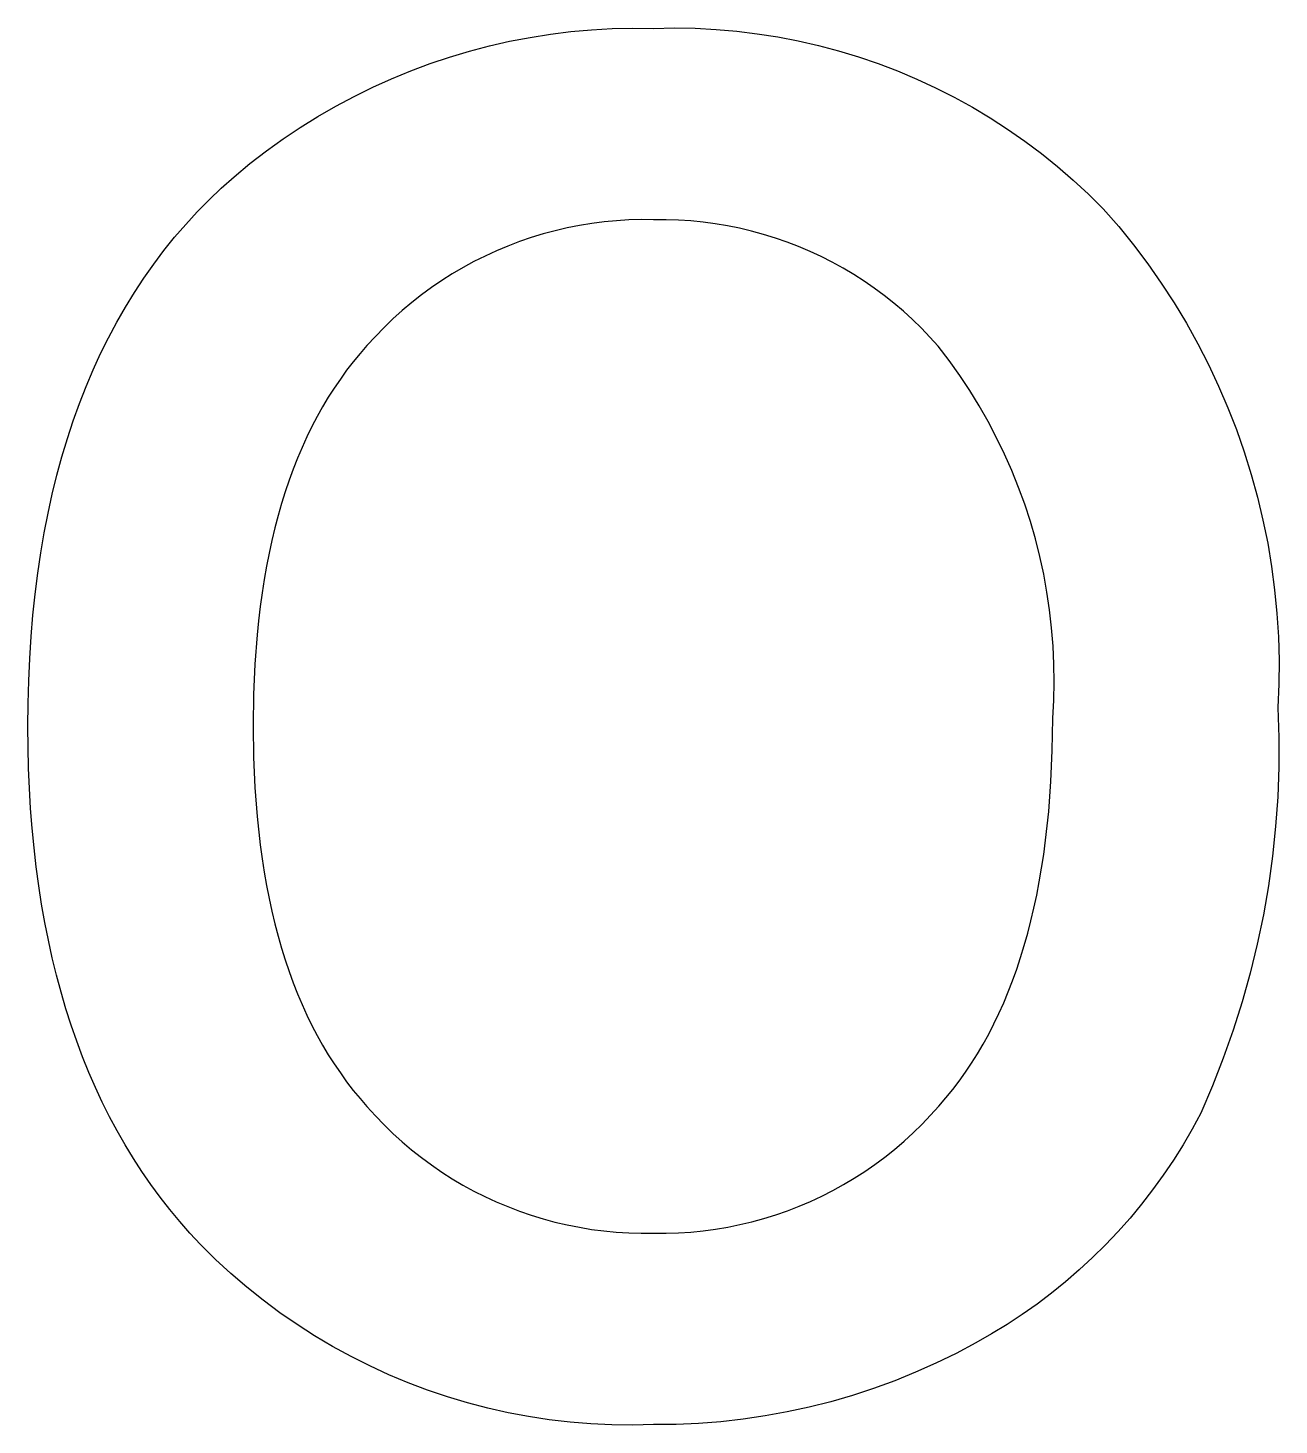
# Model space of a CAD drawing. Header units: millimetres. Extents: x -582 to 3448, y -204 to 2611.
# Drawn here: x 2697.81 to 2715.89, y -27.12 to -6.94 of the extents above; entities that cross this region are included whole.
import ezdxf

# ---------------------------------------------------------------- set-up
doc = ezdxf.new("R2010")
doc.units = ezdxf.units.MM
doc.header["$MEASUREMENT"] = 0
doc.layers.add('Domyslna', color=7, linetype='Continuous', true_color=0x000000)

msp = doc.modelspace()

# ---------------------------------------------------------------- linework, layer by layer
at = {"layer": 'Domyslna'}
for p, q in [((2705.067, -7.073), (2705.362, -7.026)), ((2705.362, -7.026), (2705.659, -6.989)), ((2705.659, -6.989), (2705.957, -6.962)), ((2705.957, -6.962), (2706.255, -6.945)), ((2706.255, -6.945), (2706.554, -6.939)), ((2706.554, -6.939), (2706.853, -6.942)), ((2706.853, -6.942), (2707.153, -6.936)), ((2707.153, -6.936), (2707.454, -6.941)), ((2707.454, -6.941), (2707.754, -6.957)), ((2707.754, -6.957), (2708.053, -6.983)), ((2708.053, -6.983), (2708.351, -7.019)), ((2708.351, -7.019), (2708.647, -7.066)), ((2704.193, -7.271), (2704.482, -7.195)), ((2704.482, -7.195), (2704.773, -7.129)), ((2704.773, -7.129), (2705.067, -7.073)), ((2708.647, -7.066), (2708.942, -7.123)), ((2708.942, -7.123), (2709.235, -7.19)), ((2709.235, -7.19), (2709.525, -7.267)), ((2703.343, -7.556), (2703.623, -7.452)), ((2703.623, -7.452), (2703.906, -7.357)), ((2703.906, -7.357), (2704.193, -7.271)), ((2709.525, -7.267), (2709.812, -7.354)), ((2709.812, -7.354), (2710.097, -7.451)), ((2710.097, -7.451), (2710.377, -7.558)), ((2702.794, -7.793), (2703.066, -7.67)), ((2703.066, -7.67), (2703.343, -7.556)), ((2710.377, -7.558), (2710.654, -7.675)), ((2702.525, -7.925), (2702.794, -7.793)), ((2710.654, -7.675), (2710.926, -7.801)), ((2710.926, -7.801), (2711.194, -7.937)), ((2702.003, -8.215), (2702.261, -8.065)), ((2702.261, -8.065), (2702.525, -7.925)), ((2711.194, -7.937), (2711.457, -8.082)), ((2701.749, -8.373), (2702.003, -8.215)), ((2711.457, -8.082), (2711.715, -8.236)), ((2711.715, -8.236), (2711.967, -8.399)), ((2701.5, -8.539), (2701.749, -8.373)), ((2711.967, -8.399), (2712.214, -8.57)), ((2701.258, -8.714), (2701.5, -8.539)), ((2712.214, -8.57), (2712.454, -8.75)), ((2701.021, -8.897), (2701.258, -8.714)), ((2712.454, -8.75), (2712.688, -8.938)), ((2700.791, -9.087), (2701.021, -8.897)), ((2712.688, -8.938), (2712.916, -9.134)), ((2700.43, -9.42), (2700.607, -9.251)), ((2700.607, -9.251), (2700.791, -9.087)), ((2712.916, -9.134), (2713.136, -9.338)), ((2700.259, -9.595), (2700.43, -9.42)), ((2713.136, -9.338), (2713.349, -9.55)), ((2700.093, -9.776), (2700.259, -9.595)), ((2713.349, -9.55), (2713.572, -9.807)), ((2699.933, -9.961), (2700.093, -9.776)), ((2705.43, -9.867), (2705.256, -9.913)), ((2705.604, -9.826), (2705.43, -9.867)), ((2705.781, -9.791), (2705.604, -9.826)), ((2705.958, -9.762), (2705.781, -9.791)), ((2706.136, -9.739), (2705.958, -9.762)), ((2706.315, -9.722), (2706.136, -9.739)), ((2706.494, -9.711), (2706.315, -9.722)), ((2706.674, -9.706), (2706.494, -9.711)), ((2706.853, -9.707), (2706.674, -9.706)), ((2707.032, -9.707), (2706.853, -9.707)), ((2707.21, -9.713), (2707.032, -9.707)), ((2707.389, -9.724), (2707.21, -9.713)), ((2707.567, -9.742), (2707.389, -9.724)), ((2707.744, -9.766), (2707.567, -9.742)), ((2707.92, -9.795), (2707.744, -9.766)), ((2708.095, -9.831), (2707.92, -9.795)), ((2708.269, -9.872), (2708.095, -9.831)), ((2708.441, -9.919), (2708.269, -9.872)), ((2713.572, -9.807), (2713.787, -10.072)), ((2699.779, -10.152), (2699.933, -9.961)), ((2704.747, -10.088), (2704.581, -10.157)), ((2704.914, -10.024), (2704.747, -10.088)), ((2705.084, -9.966), (2704.914, -10.024)), ((2705.256, -9.913), (2705.084, -9.966)), ((2708.612, -9.972), (2708.441, -9.919)), ((2708.781, -10.031), (2708.612, -9.972)), ((2708.947, -10.095), (2708.781, -10.031)), ((2713.787, -10.072), (2713.991, -10.344)), ((2699.631, -10.349), (2699.779, -10.152)), ((2704.418, -10.232), (2704.257, -10.313)), ((2704.581, -10.157), (2704.418, -10.232)), ((2709.112, -10.165), (2708.947, -10.095)), ((2709.274, -10.24), (2709.112, -10.165)), ((2709.433, -10.321), (2709.274, -10.24)), ((2699.488, -10.551), (2699.631, -10.349)), ((2703.944, -10.489), (2703.793, -10.585)), ((2704.099, -10.398), (2703.944, -10.489)), ((2704.257, -10.313), (2704.099, -10.398)), ((2709.59, -10.407), (2709.433, -10.321)), ((2709.743, -10.498), (2709.59, -10.407)), ((2713.991, -10.344), (2714.187, -10.623)), ((2699.352, -10.758), (2699.488, -10.551)), ((2703.644, -10.687), (2703.5, -10.793)), ((2703.793, -10.585), (2703.644, -10.687)), ((2709.894, -10.595), (2709.743, -10.498)), ((2710.041, -10.696), (2709.894, -10.595)), ((2710.185, -10.802), (2710.041, -10.696)), ((2714.187, -10.623), (2714.373, -10.909)), ((2699.221, -10.971), (2699.352, -10.758)), ((2703.5, -10.793), (2703.358, -10.904)), ((2710.325, -10.913), (2710.185, -10.802)), ((2699.096, -11.189), (2699.221, -10.971)), ((2703.221, -11.019), (2703.087, -11.14)), ((2703.358, -10.904), (2703.221, -11.019)), ((2710.461, -11.029), (2710.325, -10.913)), ((2710.593, -11.149), (2710.461, -11.029)), ((2714.373, -10.909), (2714.549, -11.201)), ((2698.977, -11.413), (2699.096, -11.189)), ((2702.958, -11.264), (2702.833, -11.393)), ((2703.087, -11.14), (2702.958, -11.264)), ((2710.721, -11.273), (2710.593, -11.149)), ((2710.845, -11.402), (2710.721, -11.273)), ((2714.549, -11.201), (2714.715, -11.498)), ((2698.863, -11.642), (2698.977, -11.413)), ((2702.833, -11.393), (2702.712, -11.526)), ((2710.965, -11.535), (2710.845, -11.402)), ((2714.715, -11.498), (2714.87, -11.801)), ((2698.756, -11.877), (2698.863, -11.642)), ((2702.611, -11.642), (2702.513, -11.761)), ((2702.712, -11.526), (2702.611, -11.642)), ((2711.123, -11.743), (2710.965, -11.535)), ((2698.654, -12.117), (2698.756, -11.877)), ((2702.418, -11.883), (2702.327, -12.01)), ((2702.513, -11.761), (2702.418, -11.883)), ((2711.275, -11.956), (2711.123, -11.743)), ((2714.87, -11.801), (2715.015, -12.11)), ((2702.327, -12.01), (2702.239, -12.14)), ((2711.42, -12.174), (2711.275, -11.956)), ((2715.015, -12.11), (2715.15, -12.423)), ((2698.558, -12.362), (2698.654, -12.117)), ((2702.153, -12.273), (2702.071, -12.411)), ((2702.239, -12.14), (2702.153, -12.273)), ((2711.556, -12.397), (2711.42, -12.174)), ((2698.468, -12.613), (2698.558, -12.362)), ((2702.071, -12.411), (2701.993, -12.551)), ((2711.686, -12.624), (2711.556, -12.397)), ((2715.15, -12.423), (2715.273, -12.74)), ((2698.384, -12.87), (2698.468, -12.613)), ((2701.917, -12.696), (2701.845, -12.844)), ((2701.993, -12.551), (2701.917, -12.696)), ((2711.807, -12.856), (2711.686, -12.624)), ((2698.305, -13.131), (2698.384, -12.87)), ((2701.845, -12.844), (2701.776, -12.996)), ((2711.921, -13.092), (2711.807, -12.856)), ((2715.273, -12.74), (2715.386, -13.062)), ((2701.776, -12.996), (2701.71, -13.151)), ((2712.027, -13.331), (2711.921, -13.092)), ((2715.386, -13.062), (2715.487, -13.387)), ((2698.233, -13.398), (2698.305, -13.131)), ((2701.647, -13.31), (2701.588, -13.472)), ((2701.71, -13.151), (2701.647, -13.31)), ((2698.166, -13.671), (2698.233, -13.398)), ((2701.588, -13.472), (2701.532, -13.639)), ((2712.125, -13.574), (2712.027, -13.331)), ((2715.487, -13.387), (2715.577, -13.716)), ((2698.105, -13.949), (2698.166, -13.671)), ((2701.532, -13.639), (2701.479, -13.808)), ((2712.214, -13.819), (2712.125, -13.574)), ((2715.577, -13.716), (2715.656, -14.047)), ((2701.479, -13.808), (2701.429, -13.982)), ((2712.295, -14.068), (2712.214, -13.819)), ((2698.049, -14.233), (2698.105, -13.949)), ((2701.429, -13.982), (2701.382, -14.159)), ((2712.368, -14.319), (2712.295, -14.068)), ((2715.656, -14.047), (2715.724, -14.381)), ((2698, -14.521), (2698.049, -14.233)), ((2701.382, -14.159), (2701.339, -14.34)), ((2712.432, -14.573), (2712.368, -14.319)), ((2697.956, -14.816), (2698, -14.521)), ((2701.299, -14.524), (2701.262, -14.712)), ((2701.339, -14.34), (2701.299, -14.524)), ((2715.724, -14.381), (2715.78, -14.717)), ((2701.262, -14.712), (2701.228, -14.903)), ((2712.488, -14.829), (2712.432, -14.573)), ((2715.78, -14.717), (2715.824, -15.055)), ((2697.919, -15.116), (2697.956, -14.816)), ((2701.228, -14.903), (2701.198, -15.099)), ((2712.535, -15.086), (2712.488, -14.829)), ((2697.887, -15.421), (2697.919, -15.116)), ((2701.198, -15.099), (2701.17, -15.297)), ((2712.573, -15.345), (2712.535, -15.086)), ((2715.824, -15.055), (2715.857, -15.394)), ((2701.17, -15.297), (2701.146, -15.5)), ((2697.86, -15.731), (2697.887, -15.421)), ((2701.146, -15.5), (2701.125, -15.706)), ((2712.602, -15.605), (2712.573, -15.345)), ((2715.857, -15.394), (2715.879, -15.734)), ((2697.84, -16.047), (2697.86, -15.731)), ((2701.125, -15.706), (2701.093, -16.129)), ((2712.623, -15.866), (2712.602, -15.605)), ((2715.879, -15.734), (2715.888, -16.075)), ((2712.635, -16.127), (2712.623, -15.866)), ((2697.826, -16.369), (2697.84, -16.047)), ((2701.093, -16.129), (2701.074, -16.566)), ((2712.638, -16.388), (2712.635, -16.127)), ((2715.888, -16.075), (2715.886, -16.416)), ((2697.817, -16.696), (2697.826, -16.369)), ((2712.633, -16.65), (2712.638, -16.388)), ((2715.886, -16.416), (2715.872, -16.756)), ((2697.814, -17.028), (2697.817, -16.696)), ((2701.074, -16.566), (2701.068, -17.018)), ((2712.618, -16.911), (2712.633, -16.65)), ((2712.612, -17.374), (2712.618, -16.911)), ((2715.872, -16.756), (2715.885, -17.186)), ((2697.824, -17.63), (2697.814, -17.028)), ((2701.068, -17.018), (2701.074, -17.47)), ((2715.885, -17.186), (2715.884, -17.616)), ((2701.074, -17.47), (2701.093, -17.908)), ((2712.593, -17.822), (2712.612, -17.374)), ((2697.853, -18.214), (2697.824, -17.63)), ((2715.884, -17.616), (2715.868, -18.046)), ((2701.093, -17.908), (2701.125, -18.331)), ((2712.56, -18.255), (2712.593, -17.822)), ((2715.868, -18.046), (2715.838, -18.475)), ((2697.875, -18.5), (2697.853, -18.214)), ((2701.125, -18.331), (2701.17, -18.74)), ((2712.516, -18.673), (2712.56, -18.255)), ((2697.902, -18.781), (2697.875, -18.5)), ((2715.838, -18.475), (2715.793, -18.903)), ((2701.17, -18.74), (2701.198, -18.939)), ((2712.488, -18.876), (2712.516, -18.673)), ((2697.933, -19.057), (2697.902, -18.781)), ((2701.198, -18.939), (2701.228, -19.135)), ((2712.458, -19.076), (2712.488, -18.876)), ((2715.793, -18.903), (2715.734, -19.329)), ((2697.97, -19.329), (2697.933, -19.057)), ((2701.228, -19.135), (2701.262, -19.327)), ((2712.424, -19.272), (2712.458, -19.076)), ((2698.011, -19.597), (2697.97, -19.329)), ((2701.262, -19.327), (2701.299, -19.515)), ((2712.387, -19.464), (2712.424, -19.272)), ((2715.734, -19.329), (2715.661, -19.752)), ((2701.299, -19.515), (2701.339, -19.699)), ((2712.347, -19.652), (2712.387, -19.464)), ((2698.058, -19.86), (2698.011, -19.597)), ((2701.339, -19.699), (2701.382, -19.88)), ((2712.304, -19.836), (2712.347, -19.652)), ((2715.661, -19.752), (2715.573, -20.173)), ((2698.109, -20.118), (2698.058, -19.86)), ((2701.382, -19.88), (2701.429, -20.058)), ((2712.257, -20.017), (2712.304, -19.836)), ((2698.165, -20.372), (2698.109, -20.118)), ((2701.429, -20.058), (2701.479, -20.232)), ((2712.207, -20.194), (2712.257, -20.017)), ((2715.573, -20.173), (2715.471, -20.591)), ((2698.226, -20.622), (2698.165, -20.372)), ((2701.479, -20.232), (2701.532, -20.402)), ((2712.098, -20.536), (2712.154, -20.367)), ((2712.154, -20.367), (2712.207, -20.194)), ((2701.532, -20.402), (2701.588, -20.568)), ((2701.588, -20.568), (2701.647, -20.731)), ((2712.038, -20.702), (2712.098, -20.536)), ((2698.292, -20.867), (2698.226, -20.622)), ((2701.647, -20.731), (2701.71, -20.891)), ((2711.976, -20.864), (2712.038, -20.702)), ((2715.471, -20.591), (2715.356, -21.006)), ((2698.362, -21.108), (2698.292, -20.867)), ((2701.71, -20.891), (2701.776, -21.046)), ((2711.91, -21.022), (2711.976, -20.864)), ((2698.438, -21.344), (2698.362, -21.108)), ((2701.776, -21.046), (2701.845, -21.199)), ((2711.769, -21.327), (2711.841, -21.176)), ((2711.841, -21.176), (2711.91, -21.022)), ((2715.356, -21.006), (2715.226, -21.416)), ((2698.518, -21.576), (2698.438, -21.344)), ((2701.845, -21.199), (2701.917, -21.347)), ((2701.917, -21.347), (2701.993, -21.492)), ((2711.693, -21.474), (2711.769, -21.327)), ((2698.603, -21.803), (2698.518, -21.576)), ((2701.993, -21.492), (2702.071, -21.633)), ((2711.614, -21.617), (2711.693, -21.474)), ((2715.226, -21.416), (2715.083, -21.821)), ((2702.071, -21.633), (2702.153, -21.771)), ((2702.153, -21.771), (2702.239, -21.905)), ((2711.447, -21.891), (2711.533, -21.756)), ((2711.533, -21.756), (2711.614, -21.617)), ((2698.694, -22.026), (2698.603, -21.803)), ((2702.239, -21.905), (2702.327, -22.035)), ((2711.359, -22.023), (2711.447, -21.891)), ((2715.083, -21.821), (2714.926, -22.222)), ((2698.789, -22.244), (2698.694, -22.026)), ((2702.327, -22.035), (2702.418, -22.162)), ((2702.418, -22.162), (2702.513, -22.286)), ((2711.173, -22.275), (2711.268, -22.151)), ((2711.268, -22.151), (2711.359, -22.023)), ((2698.888, -22.458), (2698.789, -22.244)), ((2702.513, -22.286), (2702.611, -22.405)), ((2702.611, -22.405), (2702.712, -22.521)), ((2710.974, -22.512), (2711.075, -22.396)), ((2711.075, -22.396), (2711.173, -22.275)), ((2714.926, -22.222), (2714.756, -22.617)), ((2698.993, -22.667), (2698.888, -22.458)), ((2702.712, -22.521), (2702.833, -22.655)), ((2710.854, -22.646), (2710.974, -22.512)), ((2699.103, -22.872), (2698.993, -22.667)), ((2702.833, -22.655), (2702.958, -22.784)), ((2702.958, -22.784), (2703.087, -22.909)), ((2710.602, -22.901), (2710.73, -22.776)), ((2710.73, -22.776), (2710.854, -22.646)), ((2714.756, -22.617), (2714.632, -22.847)), ((2699.217, -23.073), (2699.103, -22.872)), ((2703.087, -22.909), (2703.22, -23.03)), ((2710.47, -23.022), (2710.602, -22.901)), ((2714.632, -22.847), (2714.501, -23.074)), ((2699.337, -23.269), (2699.217, -23.073)), ((2703.22, -23.03), (2703.357, -23.146)), ((2703.357, -23.146), (2703.498, -23.257)), ((2710.194, -23.25), (2710.334, -23.138)), ((2710.334, -23.138), (2710.47, -23.022)), ((2714.501, -23.074), (2714.362, -23.295)), ((2699.461, -23.46), (2699.337, -23.269)), ((2703.498, -23.257), (2703.643, -23.364)), ((2703.643, -23.364), (2703.791, -23.466)), ((2709.902, -23.459), (2710.05, -23.357)), ((2710.05, -23.357), (2710.194, -23.25)), ((2714.362, -23.295), (2714.215, -23.513)), ((2699.59, -23.647), (2699.461, -23.46)), ((2703.791, -23.466), (2703.943, -23.562)), ((2703.943, -23.562), (2704.098, -23.654)), ((2709.598, -23.648), (2709.752, -23.556)), ((2709.752, -23.556), (2709.902, -23.459)), ((2714.215, -23.513), (2714.062, -23.725)), ((2699.724, -23.83), (2699.59, -23.647)), ((2704.098, -23.654), (2704.255, -23.74)), ((2704.255, -23.74), (2704.416, -23.821)), ((2709.119, -23.891), (2709.281, -23.815)), ((2709.281, -23.815), (2709.441, -23.734)), ((2709.441, -23.734), (2709.598, -23.648)), ((2714.062, -23.725), (2713.902, -23.932)), ((2699.863, -24.008), (2699.724, -23.83)), ((2700.007, -24.182), (2699.863, -24.008)), ((2704.416, -23.821), (2704.579, -23.896)), ((2704.579, -23.896), (2704.745, -23.966)), ((2704.745, -23.966), (2704.913, -24.03)), ((2708.786, -24.026), (2708.954, -23.961)), ((2708.954, -23.961), (2709.119, -23.891)), ((2713.902, -23.932), (2713.735, -24.133)), ((2700.155, -24.351), (2700.007, -24.182)), ((2704.913, -24.03), (2705.083, -24.089)), ((2705.083, -24.089), (2705.255, -24.141)), ((2705.255, -24.141), (2705.428, -24.188)), ((2705.428, -24.188), (2705.603, -24.229)), ((2708.099, -24.226), (2708.273, -24.185)), ((2708.273, -24.185), (2708.446, -24.138)), ((2708.446, -24.138), (2708.617, -24.085)), ((2708.617, -24.085), (2708.786, -24.026)), ((2713.735, -24.133), (2713.561, -24.329)), ((2700.309, -24.515), (2700.155, -24.351)), ((2705.603, -24.229), (2705.78, -24.264)), ((2705.78, -24.264), (2705.957, -24.294)), ((2705.957, -24.294), (2706.135, -24.317)), ((2706.135, -24.317), (2706.314, -24.334)), ((2706.314, -24.334), (2706.494, -24.345)), ((2706.494, -24.345), (2706.673, -24.35)), ((2706.673, -24.35), (2706.853, -24.349)), ((2706.853, -24.349), (2707.032, -24.35)), ((2707.032, -24.35), (2707.212, -24.344)), ((2707.212, -24.344), (2707.39, -24.333)), ((2707.39, -24.333), (2707.569, -24.315)), ((2707.569, -24.315), (2707.746, -24.292)), ((2707.746, -24.292), (2707.923, -24.262)), ((2707.923, -24.262), (2708.099, -24.226)), ((2713.561, -24.329), (2713.381, -24.519)), ((2700.524, -24.728), (2700.309, -24.515)), ((2713.381, -24.519), (2713.195, -24.703)), ((2700.746, -24.933), (2700.524, -24.728)), ((2713.195, -24.703), (2713.002, -24.881)), ((2700.975, -25.129), (2700.746, -24.933)), ((2713.002, -24.881), (2712.804, -25.052)), ((2701.211, -25.318), (2700.975, -25.129)), ((2712.601, -25.217), (2712.392, -25.375)), ((2712.804, -25.052), (2712.601, -25.217)), ((2701.454, -25.498), (2701.211, -25.318)), ((2712.392, -25.375), (2712.178, -25.525)), ((2701.702, -25.67), (2701.454, -25.498)), ((2712.178, -25.525), (2711.959, -25.669)), ((2701.956, -25.833), (2701.702, -25.67)), ((2702.216, -25.987), (2701.956, -25.833)), ((2711.735, -25.805), (2711.507, -25.934)), ((2711.959, -25.669), (2711.735, -25.805)), ((2702.481, -26.132), (2702.216, -25.987)), ((2711.507, -25.934), (2711.222, -26.086)), ((2702.751, -26.268), (2702.481, -26.132)), ((2710.931, -26.228), (2710.635, -26.359)), ((2711.222, -26.086), (2710.931, -26.228)), ((2703.026, -26.394), (2702.751, -26.268)), ((2703.305, -26.51), (2703.026, -26.394)), ((2710.635, -26.359), (2710.335, -26.481)), ((2703.588, -26.617), (2703.305, -26.51)), ((2703.874, -26.714), (2703.588, -26.617)), ((2710.031, -26.592), (2709.724, -26.693)), ((2710.335, -26.481), (2710.031, -26.592)), ((2704.163, -26.8), (2703.874, -26.714)), ((2704.456, -26.877), (2704.163, -26.8)), ((2709.413, -26.784), (2709.099, -26.863)), ((2709.724, -26.693), (2709.413, -26.784)), ((2704.75, -26.943), (2704.456, -26.877)), ((2705.047, -26.999), (2704.75, -26.943)), ((2705.346, -27.044), (2705.047, -26.999)), ((2705.646, -27.079), (2705.346, -27.044)), ((2708.144, -27.037), (2707.823, -27.073)), ((2708.465, -26.99), (2708.144, -27.037)), ((2708.783, -26.932), (2708.465, -26.99)), ((2709.099, -26.863), (2708.783, -26.932)), ((2705.947, -27.104), (2705.646, -27.079)), ((2706.249, -27.118), (2705.947, -27.104)), ((2706.551, -27.122), (2706.249, -27.118)), ((2706.853, -27.115), (2706.551, -27.122)), ((2707.177, -27.112), (2706.853, -27.115)), ((2707.5, -27.098), (2707.177, -27.112)), ((2707.823, -27.073), (2707.5, -27.098))]:
    msp.add_line(p, q, dxfattribs=at)

doc.saveas('drawing.dxf')
